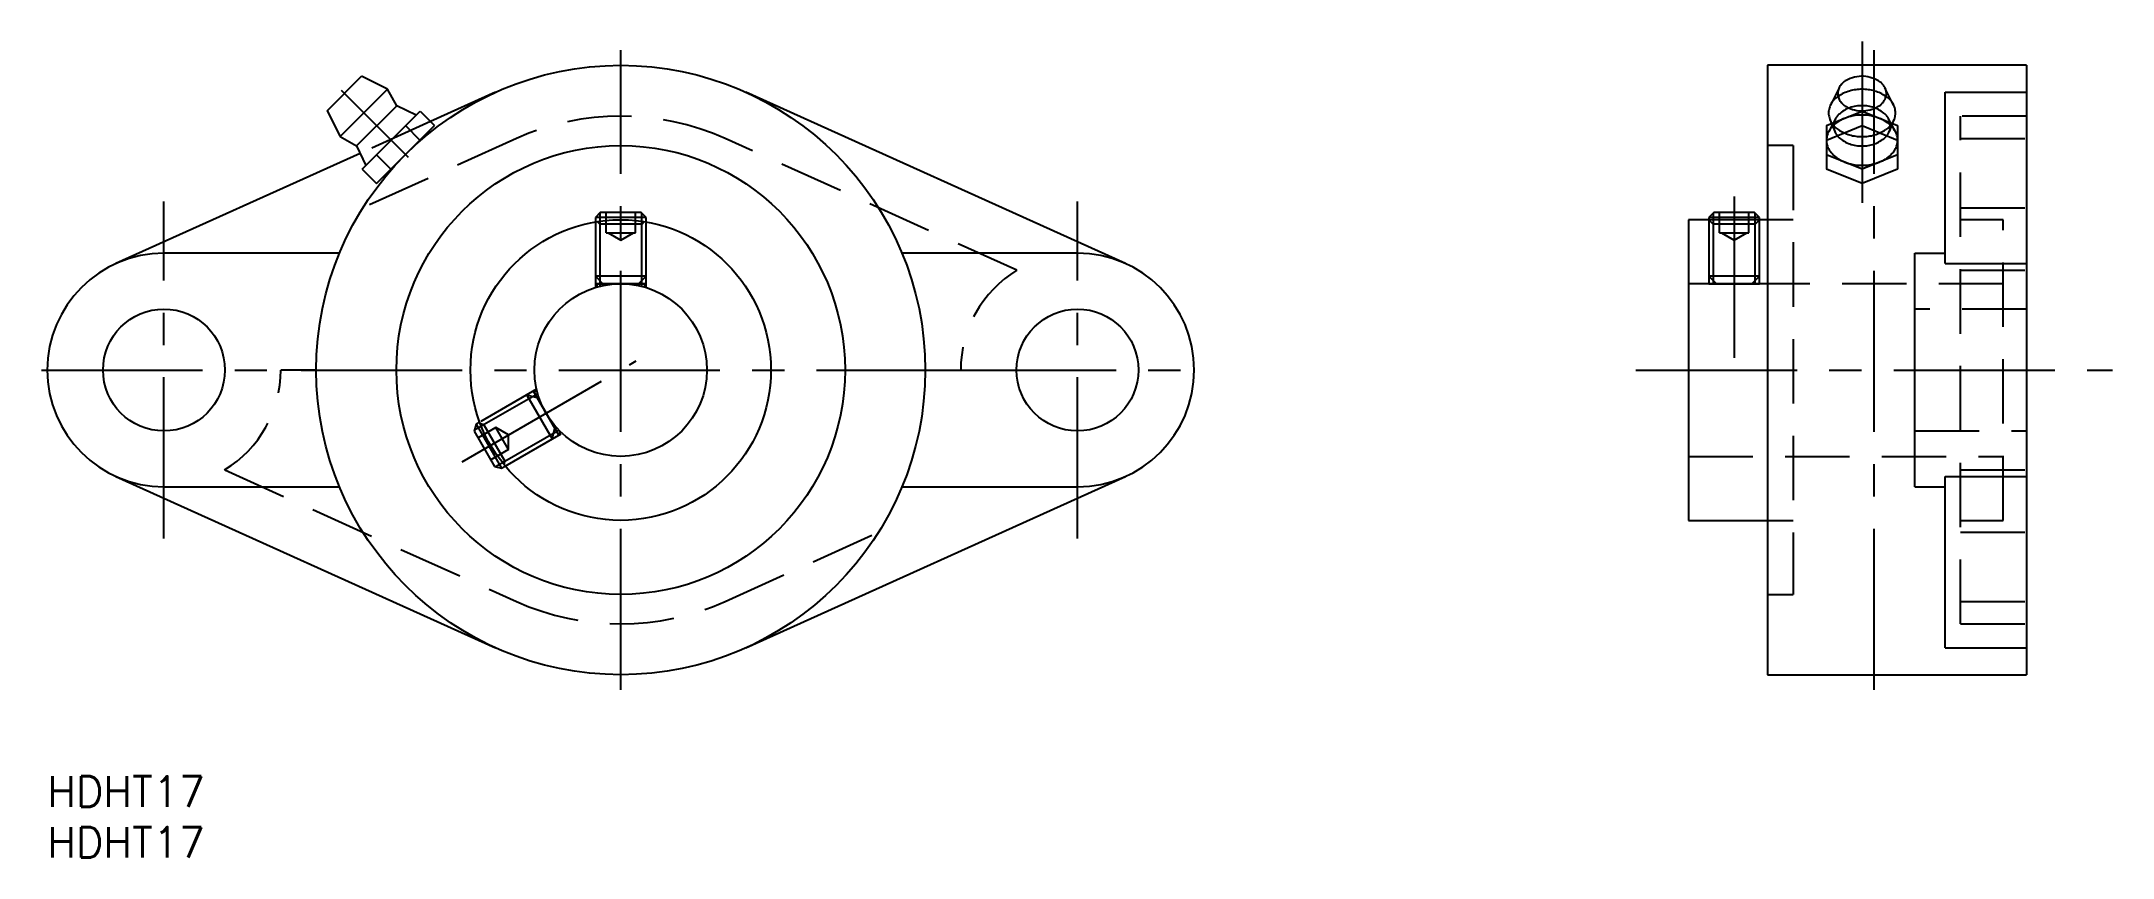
# Model space of a CAD drawing. Extents: x -1 to 203, y -8 to 72.
import ezdxf

# ---------------------------------------------------------------- set-up
doc = ezdxf.new("R2010")
doc.units = 0
doc.header["$LTSCALE"] = 0.5
doc.linetypes.add('CENTER', pattern=[50.8, 31.75, -6.35, 6.35, -6.35])
doc.linetypes.add('DASHED', pattern=[19.05, 12.7, -6.35])
for name, color, linetype in [('MSM_CENTER', 1, 'CENTER'), ('MSM_CONTINUOUS', 7, 'CONTINUOUS'), ('MSM_DASHED', 4, 'DASHED'), ('MSM_NARROW', 5, 'CONTINUOUS'), ('MSM_PART_NUMBER', 7, 'CONTINUOUS')]:
    doc.layers.add(name, color=color, linetype=linetype)
doc.styles.get("Standard").update_dxf_attribs({"font": 'txt.shx', "height": 3, "bigfont": 'bigfont.shx'})

msp = doc.modelspace()

# ---------------------------------------------------------------- linework, layer by layer
at = {"layer": 'MSM_CENTER'}
for p, q in [((56.5, 8.5), (56.5, 71.5)), ((178.8, 72.35), (178.8, 55.26)), ((180, 8.5), (180, 71.5)), ((35.59, 60.91), (28.98, 67.52)), ((11.5, 23.41), (11.5, 56.59)), ((101.5, 23.41), (101.5, 56.59)), ((166.2, 57.09), (166.2, 39.19)), ((40.87, 30.97), (58.03, 40.89)), ((-0.58, 40), (23.57, 40)), ((25, 40), (88, 40)), ((89.43, 40), (113.58, 40)), ((156.52, 40), (203.48, 40))]:
    msp.add_line(p, q, dxfattribs=at)
at = {"layer": 'MSM_CONTINUOUS'}
for p, q in [((195, 70), (169.5, 70)), ((169.5, 70), (169.5, 10)), ((195, 70), (195, 10)), ((27.58, 65.53), (30.97, 68.92)), ((28.85, 62.98), (33.52, 67.65)), ((33.52, 67.65), (30.97, 68.92)), ((34.44, 66.02), (33.52, 67.65)), ((44.17, 67.35), (37.76, 64.46)), ((106.23, 50.48), (68.83, 67.35)), ((187, 50.48), (187, 67.35)), ((187, 67.35), (195, 67.35)), ((27.58, 65.53), (28.85, 62.98)), ((30.48, 62.06), (34.44, 66.02)), ((31.01, 59.77), (36.73, 65.49)), ((36.35, 65.1), (34.44, 66.02)), ((36.73, 65.49), (38.14, 64.07)), ((32.43, 58.36), (38.14, 64.07)), ((35.3, 64.06), (36.72, 62.64)), ((30.83, 61.33), (6.77, 50.48)), ((28.85, 62.98), (30.48, 62.06)), ((30.48, 62.06), (31.4, 60.15)), ((31.01, 59.77), (32.43, 58.36)), ((32.44, 61.2), (33.86, 59.78)), ((54.49, 55.5), (54, 55.01)), ((58.51, 55.5), (54.49, 55.5)), ((59, 55.01), (58.51, 55.5)), ((164.19, 55.5), (163.7, 55.01)), ((168.21, 55.5), (164.19, 55.5)), ((168.7, 55.01), (168.21, 55.5)), ((54, 55.01), (54, 54.59)), ((59, 55.01), (54, 55.01)), ((59, 54.59), (59, 55.01)), ((169.5, 54.8), (161.7, 54.8)), ((161.7, 54.8), (161.7, 25.2)), ((163.7, 55.01), (163.7, 54.8)), ((168.7, 55.01), (163.7, 55.01)), ((168.7, 54.8), (168.7, 55.01)), ((28.79, 51.5), (11.5, 51.5)), ((101.5, 51.5), (84.21, 51.5)), ((184, 51.5), (187, 51.5)), ((184, 28.5), (184, 51.5)), ((187, 50.48), (195, 50.48)), ((6.77, 29.52), (44.17, 12.65)), ((68.83, 12.65), (106.23, 29.52)), ((187, 12.65), (187, 29.52)), ((187, 29.52), (195, 29.52)), ((11.5, 28.5), (28.79, 28.5)), ((84.21, 28.5), (101.5, 28.5)), ((184, 28.5), (187, 28.5)), ((161.7, 25.2), (169.5, 25.2)), ((187, 12.65), (195, 12.65)), ((169.5, 10), (195, 10))]:
    msp.add_line(p, q, dxfattribs=at)
for centre, radius in [((56.5, 40), 30), ((56.5, 40), 22.1), ((56.5, 40), 14.8), ((56.5, 40), 8.5), ((11.5, 40), 6), ((101.5, 40), 6)]:
    msp.add_circle(centre, radius, dxfattribs=at)
for centre, start, end in [((11.5, 40), 90, 270), ((101.5, 40), 270, 90)]:
    msp.add_arc(centre, 11.5, start, end, dxfattribs=at)
at = {"layer": 'MSM_DASHED'}
for p, q in [((176.54, 67.79), (175.69, 66.09)), ((181.91, 66.09), (181.06, 67.79)), ((175.3, 64.06), (178.8, 65.49)), ((178.8, 65.49), (182.3, 64.06)), ((37.76, 64.46), (30.83, 61.33)), ((175.3, 62.64), (178.8, 64.07)), ((175.3, 64.06), (175.3, 59.78)), ((176.18, 64.73), (175.52, 63.49)), ((175.63, 64.67), (176.11, 63.49)), ((178.8, 64.07), (182.3, 62.64)), ((182.08, 63.49), (181.42, 64.73)), ((181.49, 63.49), (181.97, 64.67)), ((182.3, 64.06), (182.3, 59.78)), ((188.5, 15), (188.5, 65)), ((195, 65), (188.5, 65)), ((46.22, 62.79), (31.11, 55.97)), ((95.52, 49.83), (66.78, 62.79)), ((172, 62.1), (169.5, 62.1)), ((172, 62.1), (172, 17.9)), ((188.5, 62.79), (195, 62.79)), ((178.8, 59.77), (175.3, 61.2)), ((178.8, 58.36), (175.3, 59.78)), ((182.3, 61.2), (178.8, 59.77)), ((182.3, 59.78), (178.8, 58.36)), ((55.06, 53.5), (55.06, 55.5)), ((57.94, 53.5), (57.94, 55.5)), ((164.76, 53.5), (164.76, 55.5)), ((167.64, 53.5), (167.64, 55.5)), ((188.5, 55.97), (195, 55.97)), ((54, 54.59), (54, 48.12)), ((54.19, 54.61), (54.43, 54.37)), ((54.43, 54.65), (54.43, 48.25)), ((58.57, 54.37), (54.43, 54.37)), ((55.06, 53.5), (57.94, 53.5)), ((55.25, 53.5), (56.5, 52.78)), ((56.5, 52.78), (57.75, 53.5)), ((58.57, 48.25), (58.57, 54.65)), ((58.57, 54.37), (58.82, 54.62)), ((59, 48.12), (59, 54.59)), ((163.7, 54.8), (163.7, 48.5)), ((163.7, 54.8), (164.13, 54.37)), ((164.13, 54.8), (164.13, 48.5)), ((168.27, 54.37), (164.13, 54.37)), ((164.76, 53.5), (167.64, 53.5)), ((164.95, 53.5), (166.2, 52.78)), ((166.2, 52.78), (167.45, 53.5)), ((168.27, 54.37), (168.7, 54.8)), ((168.27, 48.5), (168.27, 54.8)), ((168.7, 48.5), (168.7, 54.8)), ((172, 54.8), (169.5, 54.8)), ((192.7, 54.8), (188.5, 54.8)), ((192.7, 25.2), (192.7, 54.8)), ((54, 49.25), (54.75, 48.5)), ((59, 49.25), (54, 49.25)), ((58.25, 48.5), (59, 49.25)), ((163.7, 49.25), (164.45, 48.5)), ((168.7, 49.25), (163.7, 49.25)), ((167.95, 48.5), (168.7, 49.25)), ((188.5, 49.83), (195, 49.83)), ((54, 48.5), (59, 48.5)), ((59, 48.5), (54, 48.5)), ((54.26, 48.2), (54, 48.5)), ((58.25, 48.5), (54.75, 48.5)), ((58.74, 48.2), (59, 48.5)), ((192.7, 48.5), (161.7, 48.5)), ((163.7, 48.5), (168.7, 48.5)), ((168.7, 48.5), (163.7, 48.5)), ((195, 46), (184, 46)), ((26.5, 40), (23, 40)), ((86.5, 40), (90, 40)), ((188.5, 40), (195, 40)), ((48.21, 38.1), (42.62, 34.87)), ((48.33, 37.67), (42.77, 34.46)), ((48.26, 37.27), (47.24, 37.54)), ((47.24, 37.54), (49.74, 33.21)), ((48.28, 37.84), (47.89, 37.92)), ((47.89, 37.92), (50.39, 33.58)), ((50.39, 33.58), (47.89, 37.92)), ((48.26, 37.27), (50.01, 34.23)), ((43.02, 34.61), (42.69, 34.7)), ((44.18, 34.33), (42.45, 33.33)), ((43.02, 34.61), (45.09, 31.03)), ((45.43, 32.17), (44.18, 34.33)), ((45.43, 33.61), (44.18, 34.33)), ((44.84, 30.88), (50.39, 34.09)), ((45.12, 30.54), (50.71, 33.77)), ((45.43, 32.17), (45.43, 33.61)), ((49.74, 33.21), (50.01, 34.23)), ((50.52, 33.96), (50.39, 33.58)), ((184, 34), (195, 34)), ((45.43, 32.17), (43.7, 31.17)), ((45, 30.69), (45.09, 31.03)), ((161.7, 31.5), (192.7, 31.5)), ((17.48, 30.17), (46.22, 17.21)), ((188.5, 30.17), (195, 30.17)), ((169.5, 25.2), (172, 25.2)), ((188.5, 25.2), (192.7, 25.2)), ((66.78, 17.21), (81.89, 24.03)), ((188.5, 24.03), (195, 24.03)), ((169.5, 17.9), (172, 17.9)), ((188.5, 17.21), (195, 17.21)), ((188.5, 15), (195, 15))]:
    msp.add_line(p, q, dxfattribs=at)
for centre, radius, start, end in [((177.91, 67.16), 1.51, 116.9364, 177.4617), ((178.73, 63.56), 4.08, 88.9988, 124.1218), ((178.79, 65.78), 3.14, 54.6409, 119.834), ((178.87, 63.56), 4.08, 55.8782, 91.0012), ((179.78, 67.19), 1.42, 1.5522, 54.4243), ((177.52, 65.24), 2.02, 122.3563, 177.7725), ((177.52, 65.39), 2.02, 182.2275, 237.6437), ((177.91, 67.29), 1.51, 182.5383, 243.0636), ((178.74, 62.64), 3.38, 88.923, 130.592), ((178.8, 68.71), 3.19, 240.4041, 304.7301), ((178.86, 62.64), 3.38, 49.408, 91.077), ((179.69, 67.29), 1.51, 307.7217, 357.4617), ((180.08, 65.24), 2.02, 2.2275, 57.6437), ((180.08, 65.39), 2.02, 302.3563, 357.7725), ((56.5, 40), 25, 65.7253, 114.2747), ((177.12, 62.62), 1.82, 151.4406, 214.701), ((178.05, 62.02), 2.92, 109.9589, 149.7956), ((177.65, 63.99), 1.65, 132.2599, 178.1984), ((177.65, 64.09), 1.65, 181.8016, 227.7401), ((178.73, 67.06), 4.08, 235.8782, 271.0012), ((178.8, 60.32), 4.78, 68.5428, 111.4572), ((178.87, 67.06), 4.08, 268.9988, 304.1218), ((179.55, 62.02), 2.92, 30.2044, 70.0411), ((179.95, 63.99), 1.65, 1.8016, 47.7401), ((179.95, 64.09), 1.65, 312.2599, 358.1984), ((180.48, 62.62), 1.82, 325.299, 28.5594), ((178.08, 63.3), 2.99, 214.7712, 246.694), ((178.74, 65.44), 3.38, 229.408, 271.077), ((178.86, 65.44), 3.38, 268.923, 310.592), ((179.52, 63.3), 2.99, 293.306, 325.2288), ((178.8, 64.94), 4.78, 248.5428, 291.4572), ((101.5, 40), 11.5, 121.308, 180), ((11.5, 40), 11.5, 301.308, 0), ((56.5, 40), 25, 245.7253, 294.2747)]:
    msp.add_arc(centre, radius, start, end, dxfattribs=at)
at = {"layer": 'MSM_NARROW'}
for p, q in [((54.43, 55.44), (54.43, 54.65)), ((58.57, 54.65), (58.57, 55.44)), ((164.13, 55.44), (164.13, 54.8)), ((168.27, 54.8), (168.27, 55.44)), ((42.77, 34.46), (42.09, 34.07)), ((44.16, 30.49), (44.84, 30.88))]:
    msp.add_line(p, q, dxfattribs=at)
at = {"layer": 'MSM_PART_NUMBER'}
for p, q in [((42.62, 34.87), (42.25, 34.66)), ((42.25, 34.66), (42.07, 33.99)), ((42.07, 33.99), (44.08, 30.51)), ((42.25, 34.66), (44.75, 30.33)), ((44.08, 30.51), (44.75, 30.33)), ((44.75, 30.33), (45.12, 30.54))]:
    msp.add_line(p, q, dxfattribs=at)

# ---------------------------------------------------------------- texts
for p in [(0, -3), (0, -8)]:
    msp.add_text('HDHT17', height=3, dxfattribs=at).set_placement(p)

doc.saveas('drawing.dxf')
